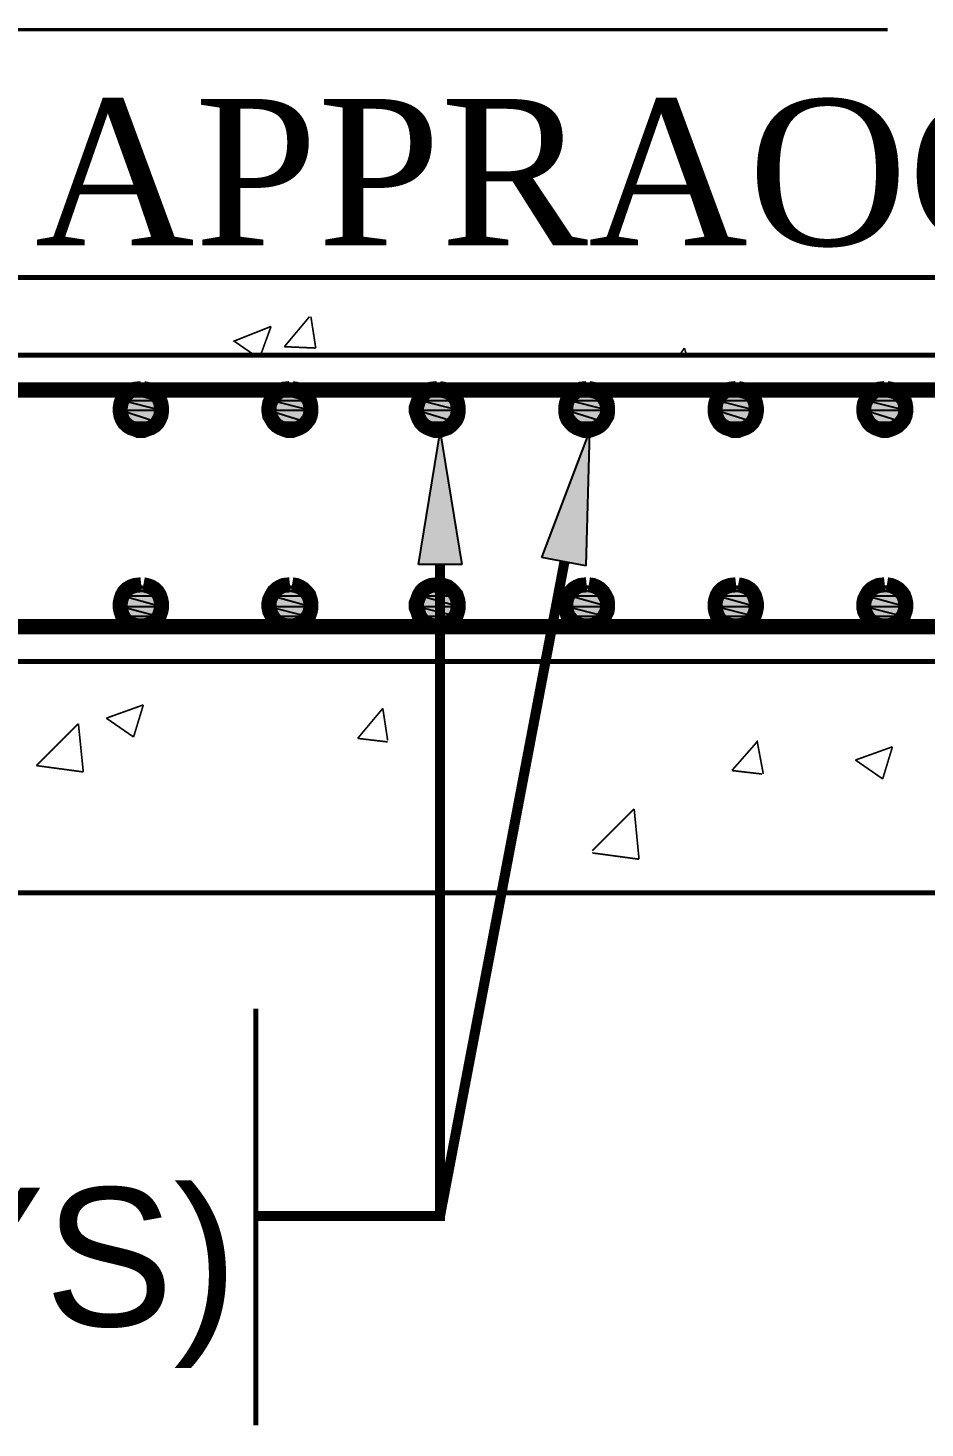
# Model space of a CAD drawing. Header units: millimetres. Extents: x 72 to 769, y 17 to 576.
# Drawn here: x 402.73 to 425.39, y 486.98 to 522.35 of the extents above; entities that cross this region are included whole.
import ezdxf

# ---------------------------------------------------------------- set-up
doc = ezdxf.new("R2010")
doc.units = ezdxf.units.MM
for name, color, linetype in [('H', 7, 'Continuous'), ('P', 7, 'Continuous'), ('T', 7, 'Continuous')]:
    doc.layers.add(name, color=color, linetype=linetype)

msp = doc.modelspace()

# ---------------------------------------------------------------- hatches: boundary and pattern name
at = {"layer": 'H', "linetype": 'Continuous'}
for points in [[(405.306, 513.115), (405.571, 513.186), (405.818, 513.115), (405.306, 513.115)], [(409.081, 513.115), (409.328, 513.186), (409.593, 513.115), (409.081, 513.115)], [(412.803, 513.115), (413.068, 513.186), (413.35, 513.115), (412.803, 513.115)], [(416.578, 513.115), (416.825, 513.186), (417.089, 513.115), (416.578, 513.115)], [(420.335, 513.115), (420.599, 513.186), (420.846, 513.115), (420.335, 513.115)], [(424.109, 513.115), (424.356, 513.186), (424.621, 513.115), (424.109, 513.115)], [(405.059, 512.692), (405.095, 512.939), (405.994, 512.939), (406.083, 512.692), (405.059, 512.692)], [(405.095, 512.939), (405.306, 513.115), (405.818, 513.115), (405.994, 512.939), (405.095, 512.939)], [(408.781, 512.692), (408.869, 512.939), (409.751, 512.939), (409.84, 512.692), (408.781, 512.692)], [(408.869, 512.939), (409.081, 513.115), (409.593, 513.115), (409.751, 512.939), (408.869, 512.939)], [(412.556, 512.692), (412.644, 512.939), (413.526, 512.939), (413.614, 512.692), (412.556, 512.692)], [(412.644, 512.939), (412.803, 513.115), (413.35, 513.115), (413.526, 512.939), (412.644, 512.939)], [(416.313, 512.692), (416.401, 512.939), (417.301, 512.939), (417.371, 512.692), (416.313, 512.692)], [(416.401, 512.939), (416.578, 513.115), (417.089, 513.115), (417.301, 512.939), (416.401, 512.939)], [(420.088, 512.692), (420.123, 512.939), (421.058, 512.939), (421.111, 512.692), (420.088, 512.692)], [(420.123, 512.939), (420.335, 513.115), (420.846, 513.115), (421.058, 512.939), (420.123, 512.939)], [(423.863, 512.692), (423.898, 512.939), (424.833, 512.939), (424.868, 512.692), (423.863, 512.692)], [(423.898, 512.939), (424.109, 513.115), (424.621, 513.115), (424.833, 512.939), (423.898, 512.939)], [(405.095, 512.392), (405.059, 512.692), (406.083, 512.692), (405.994, 512.392), (405.095, 512.392)], [(408.869, 512.392), (408.781, 512.692), (409.84, 512.692), (409.751, 512.392), (408.869, 512.392)], [(412.644, 512.392), (412.556, 512.692), (413.614, 512.692), (413.526, 512.392), (412.644, 512.392)], [(416.401, 512.392), (416.313, 512.692), (417.371, 512.692), (417.301, 512.392), (416.401, 512.392)], [(420.123, 512.392), (420.088, 512.692), (421.111, 512.692), (421.058, 512.392), (420.123, 512.392)], [(423.898, 512.392), (423.863, 512.692), (424.868, 512.692), (424.833, 512.392), (423.898, 512.392)], [(405.571, 512.128), (405.306, 512.216), (405.095, 512.392), (405.818, 512.216), (405.571, 512.128)], [(405.818, 512.216), (405.095, 512.392), (405.994, 512.392), (405.818, 512.216)], [(409.328, 512.128), (409.081, 512.216), (408.869, 512.392), (409.593, 512.216), (409.328, 512.128)], [(409.593, 512.216), (408.869, 512.392), (409.751, 512.392), (409.593, 512.216)], [(412.591, 508.794), (413.138, 512.128), (413.703, 508.794), (412.591, 508.794)], [(413.068, 512.128), (412.803, 512.216), (412.644, 512.392), (413.35, 512.216), (413.068, 512.128)], [(413.35, 512.216), (412.644, 512.392), (413.526, 512.392), (413.35, 512.216)], [(416.825, 508.741), (415.731, 508.953), (416.913, 512.128), (416.825, 508.741)], [(416.825, 512.128), (416.578, 512.216), (416.401, 512.392), (417.089, 512.216), (416.825, 512.128)], [(417.089, 512.216), (416.401, 512.392), (417.301, 512.392), (417.089, 512.216)], [(420.599, 512.128), (420.335, 512.216), (420.123, 512.392), (420.846, 512.216), (420.599, 512.128)], [(420.846, 512.216), (420.123, 512.392), (421.058, 512.392), (420.846, 512.216)], [(424.356, 512.128), (424.109, 512.216), (423.898, 512.392), (424.621, 512.216), (424.356, 512.128)], [(424.621, 512.216), (423.898, 512.392), (424.833, 512.392), (424.621, 512.216)], [(405.306, 508.194), (405.571, 508.247), (405.818, 508.194), (405.306, 508.194)], [(409.081, 508.194), (409.328, 508.247), (409.593, 508.194), (409.081, 508.194)], [(412.803, 508.194), (413.068, 508.247), (413.35, 508.194), (412.803, 508.194)], [(416.578, 508.194), (416.825, 508.247), (417.089, 508.194), (416.578, 508.194)], [(420.335, 508.194), (420.599, 508.247), (420.846, 508.194), (420.335, 508.194)], [(424.109, 508.194), (424.356, 508.247), (424.621, 508.194), (424.109, 508.194)], [(405.059, 507.735), (405.095, 507.982), (405.994, 507.982), (406.083, 507.735), (405.059, 507.735)], [(405.095, 507.982), (405.306, 508.194), (405.818, 508.194), (405.994, 507.982), (405.095, 507.982)], [(408.781, 507.735), (408.869, 507.982), (409.751, 507.982), (409.84, 507.735), (408.781, 507.735)], [(408.869, 507.982), (409.081, 508.194), (409.593, 508.194), (409.751, 507.982), (408.869, 507.982)], [(412.556, 507.735), (412.644, 507.982), (413.526, 507.982), (413.614, 507.735), (412.556, 507.735)], [(412.644, 507.982), (412.803, 508.194), (413.35, 508.194), (413.526, 507.982), (412.644, 507.982)], [(416.313, 507.735), (416.401, 507.982), (417.301, 507.982), (417.371, 507.735), (416.313, 507.735)], [(416.401, 507.982), (416.578, 508.194), (417.089, 508.194), (417.301, 507.982), (416.401, 507.982)], [(420.088, 507.735), (420.123, 507.982), (421.058, 507.982), (421.111, 507.735), (420.088, 507.735)], [(420.123, 507.982), (420.335, 508.194), (420.846, 508.194), (421.058, 507.982), (420.123, 507.982)], [(423.863, 507.735), (423.898, 507.982), (424.833, 507.982), (424.868, 507.735), (423.863, 507.735)], [(423.898, 507.982), (424.109, 508.194), (424.621, 508.194), (424.833, 507.982), (423.898, 507.982)], [(405.095, 507.488), (405.059, 507.735), (406.083, 507.735), (405.994, 507.488), (405.095, 507.488)], [(408.869, 507.488), (408.781, 507.735), (409.84, 507.735), (409.751, 507.488), (408.869, 507.488)], [(412.644, 507.488), (412.556, 507.735), (413.614, 507.735), (413.526, 507.488), (412.644, 507.488)], [(416.401, 507.488), (416.313, 507.735), (417.371, 507.735), (417.301, 507.488), (416.401, 507.488)], [(420.123, 507.488), (420.088, 507.735), (421.111, 507.735), (421.058, 507.488), (420.123, 507.488)], [(423.898, 507.488), (423.863, 507.735), (424.868, 507.735), (424.833, 507.488), (423.898, 507.488)], [(405.571, 507.224), (405.306, 507.312), (405.095, 507.488), (405.818, 507.312), (405.571, 507.224)], [(405.818, 507.312), (405.095, 507.488), (405.994, 507.488), (405.818, 507.312)], [(409.328, 507.224), (409.081, 507.312), (408.869, 507.488), (409.593, 507.312), (409.328, 507.224)], [(409.593, 507.312), (408.869, 507.488), (409.751, 507.488), (409.593, 507.312)], [(413.068, 507.224), (412.803, 507.312), (412.644, 507.488), (413.35, 507.312), (413.068, 507.224)], [(413.35, 507.312), (412.644, 507.488), (413.526, 507.488), (413.35, 507.312)], [(416.825, 507.224), (416.578, 507.312), (416.401, 507.488), (417.089, 507.312), (416.825, 507.224)], [(417.089, 507.312), (416.401, 507.488), (417.301, 507.488), (417.089, 507.312)], [(420.599, 507.224), (420.335, 507.312), (420.123, 507.488), (420.846, 507.312), (420.599, 507.224)], [(420.846, 507.312), (420.123, 507.488), (421.058, 507.488), (420.846, 507.312)], [(424.356, 507.224), (424.109, 507.312), (423.898, 507.488), (424.621, 507.312), (424.356, 507.224)], [(424.621, 507.312), (423.898, 507.488), (424.833, 507.488), (424.621, 507.312)]]:
    msp.add_hatch(color=256, dxfattribs=at).paths.add_polyline_path(points)

# ---------------------------------------------------------------- linework, layer by layer
at = {"layer": 'P'}
for points, const_width in [([(388.761, 522.305), (424.445, 522.305)], 0.085), ([(475.615, 516.043), (385.357, 516.043), (385.357, 500.503)], 0.127), ([(409.205, 514.297), (409.84, 515.056)], 0.042), ([(409.998, 514.262), (409.875, 515.056)], 0.042), ([(408.869, 514.809), (407.935, 514.438), (408.446, 514.085)], 0.042), ([(408.605, 514.085), (408.869, 514.809)], 0.042), ([(409.205, 514.297), (409.998, 514.262)], 0.042), ([(419.188, 514.085), (419.312, 514.262)], 0.042), ([(419.365, 514.085), (419.312, 514.262)], 0.042), ([(475.615, 514.085), (385.357, 514.085)], 0.127), ([(474.31, 513.203), (385.357, 513.203)], 0.381), ([(405.589, 513.239), (405.43, 513.221), (405.324, 513.186), (405.236, 513.115), (405.165, 513.045), (405.112, 512.974), (405.077, 512.868), (405.059, 512.763), (405.059, 512.657), (405.077, 512.551), (405.112, 512.463), (405.165, 512.374), (405.236, 512.304), (405.324, 512.251), (405.43, 512.216), (405.518, 512.18), (405.642, 512.18), (405.73, 512.216), (405.836, 512.251), (405.924, 512.304), (405.994, 512.374), (406.047, 512.463), (406.083, 512.551), (406.1, 512.657), (406.1, 512.763), (406.083, 512.868), (406.047, 512.974), (405.994, 513.045), (405.924, 513.115), (405.836, 513.186), (405.73, 513.221), (405.642, 513.239)], 0.381), ([(409.346, 513.239), (409.187, 513.221), (409.099, 513.186), (409.011, 513.115), (408.94, 513.045), (408.887, 512.974), (408.834, 512.868), (408.817, 512.763), (408.817, 512.657), (408.834, 512.551), (408.887, 512.463), (408.94, 512.374), (409.011, 512.304), (409.099, 512.251), (409.187, 512.216), (409.293, 512.18), (409.399, 512.18), (409.504, 512.216), (409.593, 512.251), (409.681, 512.304), (409.751, 512.374), (409.822, 512.463), (409.857, 512.551), (409.875, 512.657), (409.875, 512.763), (409.857, 512.868), (409.822, 512.974), (409.751, 513.045), (409.681, 513.115), (409.593, 513.186), (409.504, 513.221), (409.399, 513.239)], 0.381), ([(413.068, 513.239), (412.909, 513.221), (412.821, 513.186), (412.732, 513.115), (412.662, 513.045), (412.609, 512.974), (412.574, 512.868), (412.538, 512.763), (412.538, 512.657), (412.574, 512.551), (412.609, 512.463), (412.662, 512.374), (412.732, 512.304), (412.821, 512.251), (412.909, 512.216), (413.015, 512.18), (413.12, 512.18), (413.226, 512.216), (413.332, 512.251), (413.403, 512.304), (413.473, 512.374), (413.544, 512.463), (413.579, 512.551), (413.597, 512.657), (413.597, 512.763), (413.579, 512.868), (413.544, 512.974), (413.473, 513.045), (413.403, 513.115), (413.332, 513.186), (413.226, 513.221), (413.12, 513.239)], 0.381), ([(416.842, 513.239), (416.683, 513.221), (416.595, 513.186), (416.507, 513.115), (416.437, 513.045), (416.366, 512.974), (416.331, 512.868), (416.313, 512.763), (416.313, 512.657), (416.331, 512.551), (416.366, 512.463), (416.437, 512.374), (416.507, 512.304), (416.595, 512.251), (416.683, 512.216), (416.789, 512.18), (416.895, 512.18), (417.001, 512.216), (417.089, 512.251), (417.177, 512.304), (417.248, 512.374), (417.301, 512.463), (417.354, 512.551), (417.371, 512.657), (417.371, 512.763), (417.354, 512.868), (417.301, 512.974), (417.248, 513.045), (417.177, 513.115), (417.089, 513.186), (417.001, 513.221), (416.895, 513.239)], 0.381), ([(420.617, 513.239), (420.458, 513.221), (420.352, 513.186), (420.264, 513.115), (420.194, 513.045), (420.141, 512.974), (420.105, 512.868), (420.088, 512.763), (420.088, 512.657), (420.105, 512.551), (420.141, 512.463), (420.194, 512.374), (420.264, 512.304), (420.352, 512.251), (420.458, 512.216), (420.546, 512.18), (420.67, 512.18), (420.758, 512.216), (420.864, 512.251), (420.952, 512.304), (421.023, 512.374), (421.076, 512.463), (421.111, 512.551), (421.128, 512.657), (421.128, 512.763), (421.111, 512.868), (421.076, 512.974), (421.023, 513.045), (420.952, 513.115), (420.864, 513.186), (420.758, 513.221), (420.67, 513.239)], 0.381), ([(424.374, 513.239), (424.215, 513.221), (424.127, 513.186), (424.039, 513.115), (423.968, 513.045), (423.915, 512.974), (423.863, 512.868), (423.845, 512.763), (423.845, 512.657), (423.863, 512.551), (423.915, 512.463), (423.968, 512.374), (424.039, 512.304), (424.127, 512.251), (424.215, 512.216), (424.321, 512.18), (424.427, 512.18), (424.533, 512.216), (424.621, 512.251), (424.709, 512.304), (424.78, 512.374), (424.85, 512.463), (424.886, 512.551), (424.903, 512.657), (424.903, 512.763), (424.886, 512.868), (424.85, 512.974), (424.78, 513.045), (424.709, 513.115), (424.621, 513.186), (424.533, 513.221), (424.427, 513.239)], 0.381), ([(413.138, 508.794), (413.138, 492.337), (408.481, 492.337)], 0.254), ([(416.278, 508.847), (413.138, 492.337)], 0.254), ([(405.589, 508.282), (405.43, 508.265), (405.324, 508.229), (405.236, 508.176), (405.165, 508.106), (405.112, 508.018), (405.077, 507.912), (405.059, 507.824), (405.059, 507.7), (405.077, 507.612), (405.112, 507.506), (405.165, 507.418), (405.236, 507.347), (405.324, 507.294), (405.43, 507.259), (405.518, 507.242), (405.642, 507.242), (405.73, 507.259), (405.836, 507.294), (405.924, 507.347), (405.994, 507.418), (406.047, 507.506), (406.083, 507.612), (406.1, 507.7), (406.1, 507.824), (406.083, 507.912), (406.047, 508.018), (405.994, 508.106), (405.924, 508.176), (405.836, 508.229), (405.73, 508.265), (405.642, 508.282)], 0.381), ([(409.346, 508.282), (409.187, 508.265), (409.099, 508.229), (409.011, 508.176), (408.94, 508.106), (408.887, 508.018), (408.834, 507.912), (408.817, 507.824), (408.817, 507.7), (408.834, 507.612), (408.887, 507.506), (408.94, 507.418), (409.011, 507.347), (409.099, 507.294), (409.187, 507.259), (409.293, 507.242), (409.399, 507.242), (409.504, 507.259), (409.593, 507.294), (409.681, 507.347), (409.751, 507.418), (409.822, 507.506), (409.857, 507.612), (409.875, 507.7), (409.875, 507.824), (409.857, 507.912), (409.822, 508.018), (409.751, 508.106), (409.681, 508.176), (409.593, 508.229), (409.504, 508.265), (409.399, 508.282)], 0.381), ([(413.068, 508.282), (412.909, 508.265), (412.821, 508.229), (412.732, 508.176), (412.662, 508.106), (412.609, 508.018), (412.574, 507.912), (412.538, 507.824), (412.538, 507.7), (412.574, 507.612), (412.609, 507.506), (412.662, 507.418), (412.732, 507.347), (412.821, 507.294), (412.909, 507.259), (413.015, 507.242), (413.12, 507.242), (413.226, 507.259), (413.332, 507.294), (413.403, 507.347), (413.473, 507.418), (413.544, 507.506), (413.579, 507.612), (413.597, 507.7), (413.597, 507.824), (413.579, 507.912), (413.544, 508.018), (413.473, 508.106), (413.403, 508.176), (413.332, 508.229), (413.226, 508.265), (413.12, 508.282)], 0.381), ([(416.842, 508.282), (416.683, 508.265), (416.595, 508.229), (416.507, 508.176), (416.437, 508.106), (416.366, 508.018), (416.331, 507.912), (416.313, 507.824), (416.313, 507.7), (416.331, 507.612), (416.366, 507.506), (416.437, 507.418), (416.507, 507.347), (416.595, 507.294), (416.683, 507.259), (416.789, 507.242), (416.895, 507.242), (417.001, 507.259), (417.089, 507.294), (417.177, 507.347), (417.248, 507.418), (417.301, 507.506), (417.354, 507.612), (417.371, 507.7), (417.371, 507.824), (417.354, 507.912), (417.301, 508.018), (417.248, 508.106), (417.177, 508.176), (417.089, 508.229), (417.001, 508.265), (416.895, 508.282)], 0.381), ([(420.617, 508.282), (420.458, 508.265), (420.352, 508.229), (420.264, 508.176), (420.194, 508.106), (420.141, 508.018), (420.105, 507.912), (420.088, 507.824), (420.088, 507.7), (420.105, 507.612), (420.141, 507.506), (420.194, 507.418), (420.264, 507.347), (420.352, 507.294), (420.458, 507.259), (420.546, 507.242), (420.67, 507.242), (420.758, 507.259), (420.864, 507.294), (420.952, 507.347), (421.023, 507.418), (421.076, 507.506), (421.111, 507.612), (421.128, 507.7), (421.128, 507.824), (421.111, 507.912), (421.076, 508.018), (421.023, 508.106), (420.952, 508.176), (420.864, 508.229), (420.758, 508.265), (420.67, 508.282)], 0.381), ([(424.374, 508.282), (424.215, 508.265), (424.127, 508.229), (424.039, 508.176), (423.968, 508.106), (423.915, 508.018), (423.863, 507.912), (423.845, 507.824), (423.845, 507.7), (423.863, 507.612), (423.915, 507.506), (423.968, 507.418), (424.039, 507.347), (424.127, 507.294), (424.215, 507.259), (424.321, 507.242), (424.427, 507.242), (424.533, 507.259), (424.621, 507.294), (424.709, 507.347), (424.78, 507.418), (424.85, 507.506), (424.886, 507.612), (424.903, 507.7), (424.903, 507.824), (424.886, 507.912), (424.85, 508.018), (424.78, 508.106), (424.709, 508.176), (424.621, 508.229), (424.533, 508.265), (424.427, 508.282)], 0.381), ([(474.31, 507.224), (385.357, 507.224)], 0.381), ([(475.615, 506.342), (385.357, 506.342)], 0.127), ([(404.707, 504.913), (405.642, 505.248)], 0.042), ([(405.395, 504.437), (405.642, 505.248)], 0.042), ([(411.057, 504.402), (411.692, 505.16)], 0.042), ([(411.815, 504.349), (411.692, 505.16)], 0.042), ([(402.943, 503.714), (404.001, 504.772)], 0.042), ([(404.125, 503.555), (404.001, 504.772)], 0.042), ([(404.707, 504.913), (405.395, 504.437)], 0.042), ([(411.057, 504.402), (411.815, 504.313)], 0.042), ([(420.511, 503.59), (421.146, 504.313)], 0.042), ([(421.305, 503.502), (421.146, 504.349)], 0.042), ([(423.633, 503.855), (424.568, 504.19)], 0.042), ([(424.321, 503.379), (424.568, 504.19)], 0.042), ([(402.943, 503.714), (404.125, 503.555)], 0.042), ([(423.633, 503.855), (424.321, 503.379)], 0.042), ([(420.511, 503.59), (421.27, 503.502)], 0.042), ([(416.983, 501.562), (418.042, 502.62)], 0.042), ([(418.165, 501.35), (418.042, 502.62)], 0.042), ([(416.983, 501.509), (418.165, 501.35)], 0.042), ([(465.755, 500.503), (385.357, 500.503)], 0.127), ([(408.481, 497.575), (408.481, 487.045)], 0.127)]:
    msp.add_lwpolyline(points, dxfattribs=dict(at, const_width=const_width))
for points in [[(405.553, 513.203), (405.306, 513.115)], [(405.818, 513.115), (405.553, 513.203)], [(409.328, 513.203), (409.081, 513.115)], [(409.575, 513.115), (409.328, 513.203)], [(413.05, 513.203), (412.803, 513.115)], [(413.35, 513.115), (413.05, 513.203)], [(416.825, 513.203), (416.56, 513.115)], [(417.072, 513.115), (416.825, 513.203)], [(420.582, 513.203), (420.335, 513.115)], [(420.846, 513.115), (420.582, 513.203)], [(424.356, 513.203), (424.109, 513.115)], [(424.603, 513.115), (424.356, 513.203)], [(405.095, 512.939), (405.059, 512.692)], [(405.306, 513.115), (405.095, 512.939)], [(405.095, 512.939), (405.977, 512.939)], [(406.065, 512.692), (405.095, 512.939)], [(406.065, 512.692), (405.095, 512.939)], [(405.095, 512.939), (405.977, 512.939)], [(405.306, 513.115), (405.818, 513.115)], [(405.977, 512.939), (405.306, 513.115)], [(405.977, 512.939), (405.306, 513.115)], [(405.306, 513.115), (405.818, 513.115)], [(405.818, 513.115), (405.977, 512.939)], [(405.977, 512.939), (406.065, 512.692)], [(408.869, 512.939), (408.781, 512.692)], [(409.081, 513.115), (408.869, 512.939)], [(408.869, 512.939), (409.751, 512.939)], [(409.84, 512.692), (408.869, 512.939)], [(409.84, 512.692), (408.869, 512.939)], [(408.869, 512.939), (409.751, 512.939)], [(409.081, 513.115), (409.575, 513.115)], [(409.751, 512.939), (409.081, 513.115)], [(409.751, 512.939), (409.081, 513.115)], [(409.081, 513.115), (409.575, 513.115)], [(409.575, 513.115), (409.751, 512.939)], [(409.751, 512.939), (409.84, 512.692)], [(412.627, 512.939), (412.538, 512.692)], [(412.803, 513.115), (412.627, 512.939)], [(412.627, 512.939), (413.526, 512.939)], [(413.597, 512.692), (412.627, 512.939)], [(413.597, 512.692), (412.627, 512.939)], [(412.627, 512.939), (413.526, 512.939)], [(412.803, 513.115), (413.35, 513.115)], [(413.526, 512.939), (412.803, 513.115)], [(413.526, 512.939), (412.803, 513.115)], [(412.803, 513.115), (413.35, 513.115)], [(413.35, 513.115), (413.526, 512.939)], [(413.526, 512.939), (413.597, 512.692)], [(416.401, 512.939), (416.313, 512.692)], [(416.56, 513.115), (416.401, 512.939)], [(416.401, 512.939), (417.283, 512.939)], [(417.371, 512.692), (416.401, 512.939)], [(417.371, 512.692), (416.401, 512.939)], [(416.401, 512.939), (417.283, 512.939)], [(416.56, 513.115), (417.072, 513.115)], [(417.283, 512.939), (416.56, 513.115)], [(417.283, 512.939), (416.56, 513.115)], [(416.56, 513.115), (417.072, 513.115)], [(417.072, 513.115), (417.283, 512.939)], [(417.283, 512.939), (417.371, 512.692)], [(420.123, 512.939), (420.088, 512.692)], [(420.335, 513.115), (420.123, 512.939)], [(420.123, 512.939), (421.058, 512.939)], [(421.093, 512.692), (420.123, 512.939)], [(421.093, 512.692), (420.123, 512.939)], [(420.123, 512.939), (421.058, 512.939)], [(420.335, 513.115), (420.846, 513.115)], [(421.058, 512.939), (420.335, 513.115)], [(421.058, 512.939), (420.335, 513.115)], [(420.335, 513.115), (420.846, 513.115)], [(420.846, 513.115), (421.058, 512.939)], [(421.058, 512.939), (421.093, 512.692)], [(423.898, 512.939), (423.845, 512.692)], [(424.109, 513.115), (423.898, 512.939)], [(423.898, 512.939), (424.815, 512.939)], [(424.868, 512.692), (423.898, 512.939)], [(424.868, 512.692), (423.898, 512.939)], [(423.898, 512.939), (424.815, 512.939)], [(424.109, 513.115), (424.603, 513.115)], [(424.815, 512.939), (424.109, 513.115)], [(424.815, 512.939), (424.109, 513.115)], [(424.109, 513.115), (424.603, 513.115)], [(424.603, 513.115), (424.815, 512.939)], [(424.815, 512.939), (424.868, 512.692)], [(405.059, 512.692), (406.065, 512.692)], [(405.977, 512.392), (405.059, 512.692)], [(405.059, 512.692), (405.095, 512.392)], [(405.977, 512.392), (405.059, 512.692)], [(405.059, 512.692), (406.065, 512.692)], [(406.065, 512.692), (405.977, 512.392)], [(408.781, 512.692), (409.84, 512.692)], [(409.751, 512.392), (408.781, 512.692)], [(408.781, 512.692), (408.869, 512.392)], [(409.751, 512.392), (408.781, 512.692)], [(408.781, 512.692), (409.84, 512.692)], [(409.84, 512.692), (409.751, 512.392)], [(412.538, 512.692), (413.597, 512.692)], [(413.526, 512.392), (412.538, 512.692)], [(412.538, 512.692), (412.627, 512.392)], [(413.526, 512.392), (412.538, 512.692)], [(412.538, 512.692), (413.597, 512.692)], [(413.597, 512.692), (413.526, 512.392)], [(416.313, 512.692), (417.371, 512.692)], [(417.283, 512.392), (416.313, 512.692)], [(416.313, 512.692), (416.401, 512.392)], [(417.283, 512.392), (416.313, 512.692)], [(416.313, 512.692), (417.371, 512.692)], [(417.371, 512.692), (417.283, 512.392)], [(420.088, 512.692), (421.093, 512.692)], [(421.058, 512.392), (420.088, 512.692)], [(420.088, 512.692), (420.123, 512.392)], [(421.058, 512.392), (420.088, 512.692)], [(420.088, 512.692), (421.093, 512.692)], [(421.093, 512.692), (421.058, 512.392)], [(423.845, 512.692), (424.868, 512.692)], [(424.815, 512.392), (423.845, 512.692)], [(423.845, 512.692), (423.898, 512.392)], [(424.815, 512.392), (423.845, 512.692)], [(423.845, 512.692), (424.868, 512.692)], [(424.868, 512.692), (424.815, 512.392)], [(405.095, 512.392), (405.977, 512.392)], [(405.095, 512.392), (405.306, 512.233)], [(405.818, 512.233), (405.095, 512.392)], [(405.095, 512.392), (405.977, 512.392)], [(405.818, 512.233), (405.095, 512.392)], [(405.306, 512.233), (405.818, 512.233)], [(405.306, 512.233), (405.818, 512.233)], [(405.553, 512.145), (405.306, 512.233)], [(405.818, 512.233), (405.553, 512.145)], [(405.977, 512.392), (405.818, 512.233)], [(408.869, 512.392), (409.751, 512.392)], [(408.869, 512.392), (409.081, 512.233)], [(409.575, 512.233), (408.869, 512.392)], [(408.869, 512.392), (409.751, 512.392)], [(409.575, 512.233), (408.869, 512.392)], [(409.081, 512.233), (409.575, 512.233)], [(409.081, 512.233), (409.575, 512.233)], [(409.328, 512.145), (409.081, 512.233)], [(409.575, 512.233), (409.328, 512.145)], [(409.751, 512.392), (409.575, 512.233)], [(412.591, 508.794), (413.138, 512.145)], [(412.627, 512.392), (413.526, 512.392)], [(412.627, 512.392), (412.803, 512.233)], [(413.35, 512.233), (412.627, 512.392)], [(412.627, 512.392), (413.526, 512.392)], [(413.35, 512.233), (412.627, 512.392)], [(412.803, 512.233), (413.35, 512.233)], [(412.803, 512.233), (413.35, 512.233)], [(413.05, 512.145), (412.803, 512.233)], [(413.35, 512.233), (413.05, 512.145)], [(413.138, 512.145), (413.685, 508.794)], [(413.526, 512.392), (413.35, 512.233)], [(415.713, 508.97), (416.913, 512.145)], [(416.401, 512.392), (417.283, 512.392)], [(416.401, 512.392), (416.56, 512.233)], [(417.072, 512.233), (416.401, 512.392)], [(416.401, 512.392), (417.283, 512.392)], [(417.072, 512.233), (416.401, 512.392)], [(416.56, 512.233), (417.072, 512.233)], [(416.56, 512.233), (417.072, 512.233)], [(416.825, 512.145), (416.56, 512.233)], [(417.072, 512.233), (416.825, 512.145)], [(416.913, 512.145), (416.825, 508.758)], [(417.283, 512.392), (417.072, 512.233)], [(420.123, 512.392), (421.058, 512.392)], [(420.123, 512.392), (420.335, 512.233)], [(420.846, 512.233), (420.123, 512.392)], [(420.123, 512.392), (421.058, 512.392)], [(420.846, 512.233), (420.123, 512.392)], [(420.335, 512.233), (420.846, 512.233)], [(420.335, 512.233), (420.846, 512.233)], [(420.582, 512.145), (420.335, 512.233)], [(420.846, 512.233), (420.582, 512.145)], [(421.058, 512.392), (420.846, 512.233)], [(423.898, 512.392), (424.815, 512.392)], [(423.898, 512.392), (424.109, 512.233)], [(424.603, 512.233), (423.898, 512.392)], [(423.898, 512.392), (424.815, 512.392)], [(424.603, 512.233), (423.898, 512.392)], [(424.109, 512.233), (424.603, 512.233)], [(424.109, 512.233), (424.603, 512.233)], [(424.356, 512.145), (424.109, 512.233)], [(424.603, 512.233), (424.356, 512.145)], [(424.815, 512.392), (424.603, 512.233)], [(416.825, 508.758), (415.713, 508.97)], [(413.685, 508.794), (412.591, 508.794)], [(405.306, 508.212), (405.095, 508)], [(405.553, 508.247), (405.306, 508.212)], [(405.306, 508.212), (405.818, 508.212)], [(405.977, 508), (405.306, 508.212)], [(405.977, 508), (405.306, 508.212)], [(405.306, 508.212), (405.818, 508.212)], [(405.818, 508.212), (405.553, 508.247)], [(405.818, 508.212), (405.977, 508)], [(409.081, 508.212), (408.869, 508)], [(409.328, 508.247), (409.081, 508.212)], [(409.081, 508.212), (409.575, 508.212)], [(409.751, 508), (409.081, 508.212)], [(409.751, 508), (409.081, 508.212)], [(409.081, 508.212), (409.575, 508.212)], [(409.575, 508.212), (409.328, 508.247)], [(409.575, 508.212), (409.751, 508)], [(412.803, 508.212), (412.627, 508)], [(413.05, 508.247), (412.803, 508.212)], [(412.803, 508.212), (413.35, 508.212)], [(413.526, 508), (412.803, 508.212)], [(413.526, 508), (412.803, 508.212)], [(412.803, 508.212), (413.35, 508.212)], [(413.35, 508.212), (413.05, 508.247)], [(413.35, 508.212), (413.526, 508)], [(416.56, 508.212), (416.401, 508)], [(416.825, 508.247), (416.56, 508.212)], [(416.56, 508.212), (417.072, 508.212)], [(417.283, 508), (416.56, 508.212)], [(417.283, 508), (416.56, 508.212)], [(416.56, 508.212), (417.072, 508.212)], [(417.072, 508.212), (416.825, 508.247)], [(417.072, 508.212), (417.283, 508)], [(420.335, 508.212), (420.123, 508)], [(420.582, 508.247), (420.335, 508.212)], [(420.335, 508.212), (420.846, 508.212)], [(421.058, 508), (420.335, 508.212)], [(421.058, 508), (420.335, 508.212)], [(420.335, 508.212), (420.846, 508.212)], [(420.846, 508.212), (420.582, 508.247)], [(420.846, 508.212), (421.058, 508)], [(424.109, 508.212), (423.898, 508)], [(424.356, 508.247), (424.109, 508.212)], [(424.109, 508.212), (424.603, 508.212)], [(424.815, 508), (424.109, 508.212)], [(424.815, 508), (424.109, 508.212)], [(424.109, 508.212), (424.603, 508.212)], [(424.603, 508.212), (424.356, 508.247)], [(424.603, 508.212), (424.815, 508)], [(405.095, 508), (405.059, 507.735)], [(405.095, 508), (405.977, 508)], [(406.065, 507.735), (405.095, 508)], [(406.065, 507.735), (405.095, 508)], [(405.095, 508), (405.977, 508)], [(405.977, 508), (406.065, 507.735)], [(408.869, 508), (408.781, 507.735)], [(408.869, 508), (409.751, 508)], [(409.84, 507.735), (408.869, 508)], [(409.84, 507.735), (408.869, 508)], [(408.869, 508), (409.751, 508)], [(409.751, 508), (409.84, 507.735)], [(412.627, 508), (412.538, 507.735)], [(412.627, 508), (413.526, 508)], [(413.597, 507.735), (412.627, 508)], [(413.597, 507.735), (412.627, 508)], [(412.627, 508), (413.526, 508)], [(413.526, 508), (413.597, 507.735)], [(416.401, 508), (416.313, 507.735)], [(416.401, 508), (417.283, 508)], [(417.371, 507.735), (416.401, 508)], [(417.371, 507.735), (416.401, 508)], [(416.401, 508), (417.283, 508)], [(417.283, 508), (417.371, 507.735)], [(420.123, 508), (420.088, 507.735)], [(420.123, 508), (421.058, 508)], [(421.093, 507.735), (420.123, 508)], [(421.093, 507.735), (420.123, 508)], [(420.123, 508), (421.058, 508)], [(421.058, 508), (421.093, 507.735)], [(423.898, 508), (423.845, 507.735)], [(423.898, 508), (424.815, 508)], [(424.868, 507.735), (423.898, 508)], [(424.868, 507.735), (423.898, 508)], [(423.898, 508), (424.815, 508)], [(424.815, 508), (424.868, 507.735)], [(405.059, 507.735), (406.065, 507.735)], [(405.977, 507.488), (405.059, 507.735)], [(405.059, 507.735), (405.095, 507.488)], [(405.977, 507.488), (405.059, 507.735)], [(405.059, 507.735), (406.065, 507.735)], [(406.065, 507.735), (405.977, 507.488)], [(408.781, 507.735), (409.84, 507.735)], [(409.751, 507.488), (408.781, 507.735)], [(408.781, 507.735), (408.869, 507.488)], [(409.751, 507.488), (408.781, 507.735)], [(408.781, 507.735), (409.84, 507.735)], [(409.84, 507.735), (409.751, 507.488)], [(412.538, 507.735), (413.597, 507.735)], [(413.526, 507.488), (412.538, 507.735)], [(412.538, 507.735), (412.627, 507.488)], [(413.526, 507.488), (412.538, 507.735)], [(412.538, 507.735), (413.597, 507.735)], [(413.597, 507.735), (413.526, 507.488)], [(416.313, 507.735), (417.371, 507.735)], [(417.283, 507.488), (416.313, 507.735)], [(416.313, 507.735), (416.401, 507.488)], [(417.283, 507.488), (416.313, 507.735)], [(416.313, 507.735), (417.371, 507.735)], [(417.371, 507.735), (417.283, 507.488)], [(420.088, 507.735), (421.093, 507.735)], [(421.058, 507.488), (420.088, 507.735)], [(420.088, 507.735), (420.123, 507.488)], [(421.058, 507.488), (420.088, 507.735)], [(420.088, 507.735), (421.093, 507.735)], [(421.093, 507.735), (421.058, 507.488)], [(423.845, 507.735), (424.868, 507.735)], [(424.815, 507.488), (423.845, 507.735)], [(423.845, 507.735), (423.898, 507.488)], [(424.815, 507.488), (423.845, 507.735)], [(423.845, 507.735), (424.868, 507.735)], [(424.868, 507.735), (424.815, 507.488)], [(405.095, 507.488), (405.977, 507.488)], [(405.095, 507.488), (405.306, 507.312)], [(405.818, 507.312), (405.095, 507.488)], [(405.095, 507.488), (405.977, 507.488)], [(405.818, 507.312), (405.095, 507.488)], [(405.306, 507.312), (405.818, 507.312)], [(405.306, 507.312), (405.818, 507.312)], [(405.553, 507.224), (405.306, 507.312)], [(405.818, 507.312), (405.553, 507.224)], [(405.977, 507.488), (405.818, 507.312)], [(408.869, 507.488), (409.751, 507.488)], [(408.869, 507.488), (409.081, 507.312)], [(409.575, 507.312), (408.869, 507.488)], [(408.869, 507.488), (409.751, 507.488)], [(409.575, 507.312), (408.869, 507.488)], [(409.081, 507.312), (409.575, 507.312)], [(409.081, 507.312), (409.575, 507.312)], [(409.328, 507.224), (409.081, 507.312)], [(409.575, 507.312), (409.328, 507.224)], [(409.751, 507.488), (409.575, 507.312)], [(412.627, 507.488), (413.526, 507.488)], [(412.627, 507.488), (412.803, 507.312)], [(413.35, 507.312), (412.627, 507.488)], [(412.627, 507.488), (413.526, 507.488)], [(413.35, 507.312), (412.627, 507.488)], [(412.803, 507.312), (413.35, 507.312)], [(412.803, 507.312), (413.35, 507.312)], [(413.05, 507.224), (412.803, 507.312)], [(413.35, 507.312), (413.05, 507.224)], [(413.526, 507.488), (413.35, 507.312)], [(416.401, 507.488), (417.283, 507.488)], [(416.401, 507.488), (416.56, 507.312)], [(417.072, 507.312), (416.401, 507.488)], [(416.401, 507.488), (417.283, 507.488)], [(417.072, 507.312), (416.401, 507.488)], [(416.56, 507.312), (417.072, 507.312)], [(416.56, 507.312), (417.072, 507.312)], [(416.825, 507.224), (416.56, 507.312)], [(417.072, 507.312), (416.825, 507.224)], [(417.283, 507.488), (417.072, 507.312)], [(420.123, 507.488), (421.058, 507.488)], [(420.123, 507.488), (420.335, 507.312)], [(420.846, 507.312), (420.123, 507.488)], [(420.123, 507.488), (421.058, 507.488)], [(420.846, 507.312), (420.123, 507.488)], [(420.335, 507.312), (420.846, 507.312)], [(420.335, 507.312), (420.846, 507.312)], [(420.582, 507.224), (420.335, 507.312)], [(420.846, 507.312), (420.582, 507.224)], [(421.058, 507.488), (420.846, 507.312)], [(423.898, 507.488), (424.815, 507.488)], [(423.898, 507.488), (424.109, 507.312)], [(424.603, 507.312), (423.898, 507.488)], [(423.898, 507.488), (424.815, 507.488)], [(424.603, 507.312), (423.898, 507.488)], [(424.109, 507.312), (424.603, 507.312)], [(424.109, 507.312), (424.603, 507.312)], [(424.356, 507.224), (424.109, 507.312)], [(424.603, 507.312), (424.356, 507.224)], [(424.815, 507.488), (424.603, 507.312)]]:
    msp.add_lwpolyline(points, dxfattribs=at)

# ---------------------------------------------------------------- texts
at = {"layer": 'T', "attachment_point": 7}
for s, insert, char_height in [('{\\fTimes New Roman|b0|i0|c0|p18;APPRAOCHSLABINRCCM25}', (402.9, 516.8), 3.7), ('{\\fArial|b0|i0|c0|p18;(BOTHWAYS)}', (376.8, 488.5), 3.5)]:
    msp.add_mtext(s, dxfattribs=dict(at, insert=insert, char_height=char_height))

doc.saveas('drawing.dxf')
